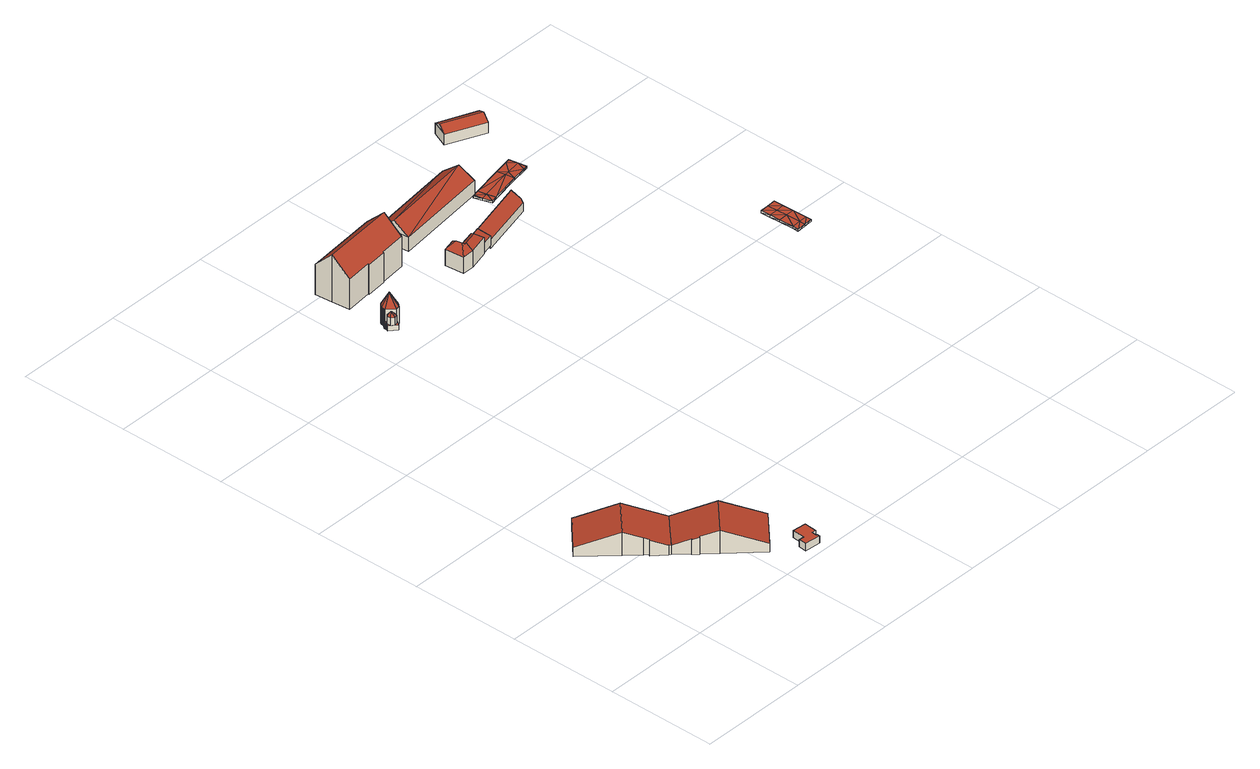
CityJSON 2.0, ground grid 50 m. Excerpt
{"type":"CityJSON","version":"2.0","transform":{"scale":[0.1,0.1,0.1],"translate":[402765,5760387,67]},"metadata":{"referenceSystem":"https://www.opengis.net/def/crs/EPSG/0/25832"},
"CityObjects":{
"building1":{"type":"Building","attributes":{"Gemeindeschluessel":"05515000","Geometrietyp2DReferenz":"3000","function":"31001_3211"},"children":["building1-1","building1-2"]},
"building1-1":{"type":"BuildingPart","attributes":{"roofType":"3100","measuredHeight":10.94},"parents":["building1"],"geometry":[{"type":"Solid","lod":"2","boundaries":[[[[0,1,2,3]],[[4,5,1,0]],[[6,7,5,4]],[[8,9,7,6]],[[10,11,9,8]],[[12,13,11,10]],[[14,15,13,12]],[[16,17,15,14]],[[18,19,17,16]],[[20,21,19,18]],[[22,23,21,20]],[[16,14,12,18]],[[10,8,6,4,0,3,24,22,20,18,12]],[[2,1,5,7,9,11,13,15,17,19,21,23]],[[2,23,22,24,3]]]],"semantics":{"surfaces":[{"type":"WallSurface"},{"type":"RoofSurface"},{"type":"GroundSurface"},{"type":"ClosureSurface"}],"values":[[0,0,0,0,0,0,0,0,0,0,0,1,1,2,3]]}}]},
"building1-2":{"type":"BuildingPart","attributes":{"roofType":"3100","measuredHeight":10.94},"parents":["building1"],"geometry":[{"type":"Solid","lod":"2","boundaries":[[[[25,26,27,28]],[[3,2,26,25]],[[29,30,23,22]],[[31,32,30,29]],[[33,34,32,31]],[[35,36,34,33]],[[37,38,36,35]],[[39,40,38,37]],[[28,27,40,39]],[[33,31,29,35]],[[22,24,3,25,28,39,37,35,29]],[[26,2,23,30,32,34,36,38,40,27]],[[23,2,3,24,22]]]],"semantics":{"surfaces":[{"type":"WallSurface"},{"type":"RoofSurface"},{"type":"GroundSurface"},{"type":"ClosureSurface"}],"values":[[0,0,0,0,0,0,0,0,0,1,1,2,3]]}}]},
"building2":{"type":"Building","attributes":{"Gemeindeschluessel":"05515000","Geometrietyp2DReferenz":"3000","function":"31001_2460","roofType":"1000","measuredHeight":3.32},"geometry":[{"type":"Solid","lod":"2","boundaries":[[[[41,42,43,44]],[[45,46,42,41]],[[47,48,46,45]],[[49,50,48,47]],[[51,52,50,49]],[[53,54,52,51]],[[55,56,54,53]],[[57,58,56,55]],[[59,60,58,57]],[[44,43,60,59]],[[57,55,53,51,49,47,45,41,44,59]],[[42,46,48,50,52,54,56,58,60,43]]]],"semantics":{"surfaces":[{"type":"WallSurface"},{"type":"RoofSurface"},{"type":"GroundSurface"}],"values":[[0,0,0,0,0,0,0,0,0,0,1,2]]}}]},
"building3":{"type":"Building","attributes":{"Gemeindeschluessel":"05515000","Geometrietyp2DReferenz":"3000","function":"31001_3043"},"children":["building3-1","building3-2","building3-3","building3-4"]},
"building3-1":{"type":"BuildingPart","attributes":{"roofType":"4000","measuredHeight":14.15},"parents":["building3"],"geometry":[{"type":"MultiSurface","lod":"2","boundaries":[[[61,62,63,64,65]],[[66,67,62,61]],[[68,69,67,66]],[[70,71,69,68]],[[72,73,71,70]],[[74,75,73,72]],[[76,77,75,74]],[[78,79,77,76]],[[80,81,79,78]],[[82,83,81,80]],[[84,85,83,82]],[[86,87,85,84]],[[88,89,87,86]],[[90,91,89,88]],[[92,93,91,90]],[[94,95,93,92]],[[96,97,95,94]],[[98,99,97,96]],[[100,101,99,98]],[[102,103,101,100]],[[104,105,103,102]],[[106,107,105,104]],[[108,109,107,106]],[[110,111,109,108]],[[112,113,111,110]],[[114,115,113,112]],[[116,117,115,114]],[[118,119,117,116]],[[120,121,119,118]],[[122,123,121,120]],[[124,125,123,122]],[[126,127,125,124]],[[128,129,127,126]],[[130,131,129,128]],[[132,133,131,130]],[[134,135,133,132]],[[136,137,135,134]],[[138,139,137,136]],[[140,141,139,138]],[[142,143,144,141,140]],[[145,146,147,148,61,65,149,150]],[[151,152,153,154,155,156,157,150,149,158]],[[159,160,161,162,163,164,165,158,149,166]],[[167,168,169,170,171,172,173,174,175,176,166,149,177]],[[178,179,180,181,182,183,177,149,184]],[[185,186,187,188,184,149,189]],[[189,149,142]],[[142,149,65]],[[188,187,136,134]],[[178,184,188,134,132]],[[187,186,138,136]],[[186,185,140,138]],[[185,189,142,140]],[[183,182,124,122]],[[167,177,183,122,120]],[[182,181,126,124]],[[181,180,128,126]],[[180,179,130,128]],[[179,178,132,130]],[[176,175,104,102]],[[159,166,176,102,100]],[[175,174,106,104]],[[174,173,108,106]],[[173,172,110,108]],[[172,171,112,110]],[[171,170,114,112]],[[170,169,116,114]],[[169,168,118,116]],[[165,164,90,88]],[[151,158,165,88,86]],[[164,163,92,90]],[[163,162,94,92]],[[162,161,96,94]],[[161,160,98,96]],[[160,159,100,98]],[[157,156,76,74]],[[145,150,157,74,72]],[[156,155,78,76]],[[155,154,80,78]],[[154,153,82,80]],[[153,152,84,82]],[[152,151,86,84]],[[168,167,120,118]],[[148,66,61]],[[148,147,68,66]],[[147,146,70,68]],[[146,145,72,70]],[[62,67,69,71,73,75,77,79,81,83,85,87,89,91,93,95,97,99,101,103,105,107,109,111,113,115,117,119,121,123,125,127,129,131,133,135,137,139,141,144,190,191,63]],[[191,192,193,194,195,143,142,65,64,63]],[[192,193,194,195,190,144,143,142,65,64]],[[190,195,194,193,192,191]],[[143,195,190,144]],[[192,64,63,191]]],"semantics":{"surfaces":[{"type":"WallSurface"},{"type":"RoofSurface"},{"type":"GroundSurface"},{"type":"ClosureSurface"}],"values":[0,0,0,0,0,0,0,0,0,0,0,0,0,0,0,0,0,0,0,0,0,0,0,0,0,0,0,0,0,0,0,0,0,0,0,0,0,0,0,0,1,1,1,1,1,1,1,1,0,0,0,0,0,0,0,0,0,0,0,0,0,0,0,0,0,0,0,0,0,0,0,0,0,0,0,0,0,0,0,0,0,0,0,0,0,0,0,2,0,0,3,3,3]}}]},
"building3-2":{"type":"BuildingPart","attributes":{"roofType":"3500","measuredHeight":7.09},"parents":["building3"],"geometry":[{"type":"Solid","lod":"2","boundaries":[[[[193,191,196,197]],[[198,199,190,194]],[[200,201,199,198]],[[202,203,201,200]],[[197,196,203,202]],[[197,204,193]],[[193,204,194]],[[194,204,198]],[[198,204,200]],[[200,204,202]],[[202,204,197]],[[191,190,199,201,203,196]],[[191,193,194,190]]]],"semantics":{"surfaces":[{"type":"WallSurface"},{"type":"RoofSurface"},{"type":"GroundSurface"},{"type":"ClosureSurface"}],"values":[[0,0,0,0,0,1,1,1,1,1,1,2,3]]}}]},
"building3-3":{"type":"BuildingPart","attributes":{"roofType":"1000","measuredHeight":2.32},"parents":["building3"],"geometry":[{"type":"Solid","lod":"2","boundaries":[[[[205,206,207,208]],[[209,210,206,205]],[[211,212,210,209]],[[213,214,212,211]],[[215,216,214,213]],[[217,218,216,215]],[[219,220,218,217]],[[221,222,220,219]],[[223,224,222,221]],[[225,226,224,223]],[[227,228,226,225]],[[229,230,228,227]],[[231,232,230,229]],[[64,63,232,231]],[[231,229,227,225,223,221,219,217,215,213,211,209,205,208,64]],[[206,210,212,214,216,218,220,222,224,226,228,230,232,63,207]],[[208,207,63,64]]]],"semantics":{"surfaces":[{"type":"WallSurface"},{"type":"RoofSurface"},{"type":"GroundSurface"},{"type":"ClosureSurface"}],"values":[[0,0,0,0,0,0,0,0,0,0,0,0,0,0,1,2,3]]}}]},
"building3-4":{"type":"BuildingPart","attributes":{"roofType":"1000","measuredHeight":2.32},"parents":["building3"],"geometry":[{"type":"Solid","lod":"2","boundaries":[[[[208,207,233,234]],[[235,236,144,143]],[[234,233,236,235]],[[143,195,192,64,208,234,235]],[[207,63,191,190,144,236,233]],[[64,63,207,208]],[[191,192,195,190]],[[190,195,143,144]],[[63,64,192,191]]]],"semantics":{"surfaces":[{"type":"WallSurface"},{"type":"RoofSurface"},{"type":"GroundSurface"},{"type":"ClosureSurface"}],"values":[[0,0,0,1,2,3,3,3,3]]}}]},
"building4":{"type":"Building","attributes":{"name":"Schloss Wilkinghege","Gemeindeschluessel":"05515000","Geometrietyp2DReferenz":"3000","function":"31001_2000","roofType":"3100","measuredHeight":22.27},"address":[{"country":"Germany","locality":"Münster","thoroughfareNumber":"374","thoroughfareName":"Steinfurter Straße"}],"geometry":[{"type":"Solid","lod":"2","boundaries":[[[[237,238,239,240]],[[241,242,238,237]],[[243,244,242,241]],[[245,246,244,243]],[[247,248,246,245]],[[249,250,248,247]],[[251,252,250,249]],[[253,254,252,251]],[[255,256,254,253]],[[257,258,256,255]],[[259,260,258,257]],[[240,239,260,259]],[[253,251,249,247,245,243,241,237,240,255]],[[259,257,255,240]],[[238,242,244,246,248,250,252,254,256,258,260,239]]]],"semantics":{"surfaces":[{"type":"WallSurface"},{"type":"RoofSurface"},{"type":"GroundSurface"}],"values":[[0,0,0,0,0,0,0,0,0,0,0,0,1,1,2]]}}]},
"building5":{"type":"Building","attributes":{"Gemeindeschluessel":"05515000","Geometrietyp2DReferenz":"3000","function":"31001_1000","roofType":"2100","measuredHeight":12.97},"geometry":[{"type":"Solid","lod":"2","boundaries":[[[[261,262,263,264]],[[265,266,262,261]],[[267,268,266,265]],[[269,270,268,267]],[[271,272,270,269]],[[273,274,272,271]],[[275,276,274,273]],[[277,278,276,275]],[[279,280,278,277]],[[281,282,280,279]],[[283,284,282,281]],[[285,286,284,283]],[[287,288,286,285]],[[289,290,288,287]],[[291,292,290,289]],[[293,294,292,291]],[[295,296,294,293]],[[297,298,296,295]],[[299,300,298,297]],[[301,302,300,299]],[[303,304,302,301]],[[305,306,304,303]],[[307,308,306,305]],[[309,310,308,307]],[[311,312,310,309]],[[313,314,312,311]],[[315,316,314,313]],[[317,318,316,315]],[[319,320,318,317]],[[321,322,320,319]],[[264,263,322,321]],[[319,317,315,313,311,309,307,305,303,301,299,297,295,293,291,289,287,285,283,281,279,277,275,273,271,269,267,265,261,264,321]],[[262,266,268,270,272,274,276,278,280,282,284,286,288,290,292,294,296,298,300,302,304,306,308,310,312,314,316,318,320,322,263]]]],"semantics":{"surfaces":[{"type":"WallSurface"},{"type":"RoofSurface"},{"type":"GroundSurface"}],"values":[[0,0,0,0,0,0,0,0,0,0,0,0,0,0,0,0,0,0,0,0,0,0,0,0,0,0,0,0,0,0,0,1,2]]}}]},
"building6":{"type":"Building","attributes":{"Gemeindeschluessel":"05515000","Geometrietyp2DReferenz":"3000","function":"31001_1000","roofType":"5000","measuredHeight":11.15},"geometry":[{"type":"Solid","lod":"2","boundaries":[[[[323,324,325,326]],[[327,328,324,323]],[[329,330,328,327]],[[331,332,330,329]],[[333,334,332,331]],[[335,336,334,333]],[[326,325,336,335]],[[335,333,337]],[[338,337,333,331,339]],[[340,339,331,329,341]],[[329,327,341]],[[341,327,323,340]],[[339,340,323,326,338]],[[338,326,335,337]],[[324,328,330,332,334,336,325]]]],"semantics":{"surfaces":[{"type":"WallSurface"},{"type":"RoofSurface"},{"type":"GroundSurface"}],"values":[[0,0,0,0,0,0,0,1,1,1,1,1,1,1,2]]}}]},
"building7":{"type":"Building","attributes":{"Gemeindeschluessel":"05515000","Geometrietyp2DReferenz":"3000","function":"51009_1610","roofType":"2100","measuredHeight":6.04},"geometry":[{"type":"Solid","lod":"2","boundaries":[[[[342,343,344,345]],[[346,347,343,342]],[[348,349,347,346]],[[345,344,349,348]],[[346,342,345,348]],[[343,347,349,344]]]],"semantics":{"surfaces":[{"type":"WallSurface"},{"type":"RoofSurface"},{"type":"GroundSurface"}],"values":[[0,0,0,0,1,2]]}}]},
"building8":{"type":"Building","attributes":{"Gemeindeschluessel":"05515000","Geometrietyp2DReferenz":"3000","function":"31001_2700","roofType":"3100","measuredHeight":11.94},"geometry":[{"type":"Solid","lod":"2","boundaries":[[[[350,351,352,353]],[[354,355,351,350]],[[356,357,355,354]],[[353,352,357,356]],[[350,358,354]],[[356,359,353]],[[359,358,350]],[[350,353,359]],[[356,354,358]],[[358,359,356]],[[351,355,357,352]]]],"semantics":{"surfaces":[{"type":"WallSurface"},{"type":"RoofSurface"},{"type":"GroundSurface"}],"values":[[0,0,0,0,0,0,1,1,1,1,2]]}}]},
"building9":{"type":"Building","attributes":{"Gemeindeschluessel":"05515000","Geometrietyp2DReferenz":"3000","function":"31001_2700","roofType":"2100","measuredHeight":7.33},"geometry":[{"type":"Solid","lod":"2","boundaries":[[[[360,361,362,363]],[[364,365,361,360]],[[366,367,365,364]],[[368,369,367,366]],[[363,362,369,368]],[[366,364,360,363,368]],[[361,365,367,369,362]]]],"semantics":{"surfaces":[{"type":"WallSurface"},{"type":"RoofSurface"},{"type":"GroundSurface"}],"values":[[0,0,0,0,0,1,2]]}}]},
"building10":{"type":"Building","attributes":{"Geometrietyp2DReferenz":"2000","Gemeindeschluessel":"05515000","function":"53001_1800","roofType":"9999","measuredHeight":1},"geometry":[{"type":"Solid","lod":"2","boundaries":[[[[370,371,372]],[[371,373,372]],[[374,375,370]],[[375,371,370]],[[376,377,374]],[[377,375,374]],[[378,379,376]],[[379,377,376]],[[380,381,378]],[[381,379,378]],[[382,383,380]],[[383,381,380]],[[384,385,382]],[[385,383,382]],[[386,387,384]],[[387,385,384]],[[388,389,386]],[[389,387,386]],[[390,391,388]],[[391,389,388]],[[392,393,390]],[[393,391,390]],[[394,395,392]],[[395,393,392]],[[396,397,394]],[[397,395,394]],[[398,399,396]],[[399,397,396]],[[372,373,398]],[[373,399,398]],[[371,375,373]],[[377,400,375]],[[375,400,373]],[[401,400,377]],[[379,402,401]],[[379,401,377]],[[403,402,379]],[[381,383,403]],[[400,397,373]],[[381,403,379]],[[400,395,397]],[[373,397,399]],[[400,401,395]],[[402,393,401]],[[401,393,395]],[[402,403,393]],[[383,385,387]],[[383,387,389]],[[383,389,391]],[[383,391,403]],[[403,391,393]],[[370,372,374]],[[376,374,404]],[[374,372,404]],[[405,376,404]],[[378,405,406]],[[378,376,405]],[[407,378,406]],[[380,407,382]],[[380,378,407]],[[404,396,394]],[[404,372,396]],[[372,398,396]],[[404,394,405]],[[406,405,392]],[[405,394,392]],[[406,392,407]],[[382,386,384]],[[382,388,386]],[[382,390,388]],[[382,407,390]],[[407,392,390]]]],"semantics":{"surfaces":[{"type":"WallSurface"},{"type":"GroundSurface"},{"type":"RoofSurface"}],"values":[[0,0,0,0,0,0,0,0,0,0,0,0,0,0,0,0,0,0,0,0,0,0,0,0,0,0,0,0,0,0,1,1,1,1,1,1,1,1,1,1,1,1,1,1,1,1,1,1,1,1,1,2,2,2,2,2,2,2,2,2,2,2,2,2,2,2,2,2,2,2,2,2]]}}]},
"building11":{"type":"Building","attributes":{"Gemeindeschluessel":"05515000","Geometrietyp2DReferenz":"3000","function":"31001_1000","roofType":"3100","measuredHeight":7.26},"address":[{"country":"Germany","locality":"Münster","thoroughfareNumber":"41","thoroughfareName":"Wilkinghege"}],"geometry":[{"type":"Solid","lod":"2","boundaries":[[[[408,409,410,411]],[[412,413,409,408]],[[414,415,413,412]],[[411,410,415,414]],[[408,416,412]],[[414,417,411]],[[411,417,416,408]],[[412,416,417,414]],[[409,413,415,410]]]],"semantics":{"surfaces":[{"type":"WallSurface"},{"type":"RoofSurface"},{"type":"GroundSurface"}],"values":[[0,0,0,0,0,0,1,1,2]]}}]},
"building12":{"type":"Building","attributes":{"Geometrietyp2DReferenz":"2000","Gemeindeschluessel":"05515000","function":"53001_1800","roofType":"9999","measuredHeight":1},"geometry":[{"type":"Solid","lod":"2","boundaries":[[[[418,419,420]],[[419,421,420]],[[422,423,418]],[[423,419,418]],[[424,425,422]],[[425,423,422]],[[426,427,424]],[[427,425,424]],[[428,429,426]],[[429,427,426]],[[430,431,428]],[[431,429,428]],[[432,433,430]],[[433,431,430]],[[434,435,432]],[[435,433,432]],[[436,437,434]],[[437,435,434]],[[438,439,436]],[[439,437,436]],[[440,441,438]],[[441,439,438]],[[442,443,440]],[[443,441,440]],[[420,421,442]],[[421,443,442]],[[419,423,444]],[[419,444,421]],[[425,427,445]],[[425,445,423]],[[423,445,444]],[[427,429,445]],[[445,429,446]],[[429,431,446]],[[446,431,433]],[[421,444,441]],[[421,441,443]],[[444,445,439]],[[444,439,441]],[[445,446,439]],[[439,446,437]],[[446,433,437]],[[437,433,435]],[[418,447,422]],[[418,420,447]],[[424,448,426]],[[424,422,448]],[[422,447,448]],[[426,448,428]],[[448,449,428]],[[428,449,430]],[[449,432,430]],[[420,440,447]],[[420,442,440]],[[447,438,448]],[[447,440,438]],[[448,438,449]],[[438,436,449]],[[449,436,432]],[[436,434,432]]]],"semantics":{"surfaces":[{"type":"WallSurface"},{"type":"GroundSurface"},{"type":"RoofSurface"}],"values":[[0,0,0,0,0,0,0,0,0,0,0,0,0,0,0,0,0,0,0,0,0,0,0,0,0,0,1,1,1,1,1,1,1,1,1,1,1,1,1,1,1,1,1,2,2,2,2,2,2,2,2,2,2,2,2,2,2,2,2,2]]}}]}
},
"vertices":[
[252,383,90],[252,383,45],[258,376,45],[258,376,87],[249,380,90],[249,380,45],[197,432,117],[197,432,45],[202,437,117],[202,437,45],[186,453,125],[186,453,45],[130,511,154],[130,511,45],[0,645,87],[0,645,45],[135,775,87],[135,775,45],[264,642,154],[264,642,45],[393,508,87],[393,508,45],[393,509,87],[393,509,45],[328,445,87],
[312,319,116],[312,319,45],[310,316,45],[310,316,116],[524,373,154],[524,373,45],[656,238,87],[656,238,45],[519,106,87],[519,106,45],[389,241,154],[389,241,45],[334,297,127],[334,297,45],[331,294,126],[331,294,45],
[621,45,79],[621,45,45],[618,9,45],[618,9,79],[644,43,79],[644,43,45],[649,101,79],[649,101,45],[710,95,79],[710,95,45],[705,36,79],[705,36,45],[687,38,79],[687,38,45],[685,16,79],[685,16,45],[690,15,79],[690,15,45],[689,3,79],[689,3,45],
[643,2186,92],[643,2186,14],[643,2185,14],[643,2185,38],[643,2185,92],[642,2189,92],[642,2189,14],[642,2192,92],[642,2192,14],[643,2195,92],[643,2195,14],[643,2197,92],[643,2197,14],[644,2200,92],[644,2200,14],[644,2202,92],[644,2202,14],[646,2205,92],[646,2205,14],[647,2207,92],[647,2207,14],[648,2208,92],[648,2208,14],[650,2211,92],[650,2211,14],[654,2214,92],[654,2214,14],[657,2217,92],[657,2217,14],[661,2219,92],[661,2219,14],[665,2220,92],[665,2220,14],[669,2221,92],[669,2221,14],[673,2222,92],[673,2222,14],[677,2221,92],[677,2221,14],[680,2221,92],[680,2221,14],[683,2220,92],[683,2220,14],[686,2220,92],[686,2220,14],[688,2219,92],[688,2219,14],[691,2218,92],[691,2218,14],[693,2216,92],[693,2216,14],[695,2215,92],[695,2215,14],[697,2213,92],[697,2213,14],[699,2211,92],[699,2211,14],[701,2209,92],[701,2209,14],[703,2207,92],[703,2207,14],[705,2204,92],[705,2204,14],[706,2201,92],[706,2201,14],[707,2197,92],[707,2197,14],[708,2193,92],[708,2193,14],[709,2189,92],[709,2189,14],[709,2185,92],[709,2185,14],[708,2180,92],[708,2180,14],[707,2176,92],[707,2176,14],[705,2172,92],[705,2172,14],[693,2154,92],[693,2154,14],[676,2152,92],[676,2152,38],[676,2152,14],[643,2197,96],[643,2195,95],[642,2192,94],[642,2189,93],[675,2190,156],[643,2198,97],[654,2214,98],[650,2211,96],[648,2208,94],[647,2207,94],[646,2205,94],[644,2202,95],[644,2200,96],[655,2215,99],[680,2221,99],[677,2221,96],[673,2222,95],[669,2221,94],[665,2220,94],[661,2219,95],[657,2217,97],[682,2221,100],[703,2207,98],[701,2209,96],[699,2211,95],[697,2213,95],[695,2215,94],[693,2216,95],[691,2218,95],[688,2219,96],[686,2220,97],[683,2220,99],[703,2206,99],[709,2185,95],[709,2189,94],[708,2193,93],[707,2197,94],[706,2201,95],[705,2204,97],[708,2180,98],[693,2154,93],[705,2172,94],[707,2176,95],[708,2180,97],[693,2154,94],[672,2156,14],[650,2178,14],[650,2178,38],[650,2178,72],[672,2156,72],[672,2156,38],
[637,2165,14],[637,2165,72],[665,2143,72],[665,2143,14],[651,2139,72],[651,2139,14],[638,2149,72],[638,2149,14],[660,2167,85],
[632,2166,38],[632,2166,14],[633,2165,14],[633,2165,38],[632,2168,38],[632,2168,14],[631,2171,38],[631,2171,14],[631,2173,38],[631,2173,14],[631,2175,38],[631,2175,14],[632,2176,38],[632,2176,14],[632,2178,38],[632,2178,14],[633,2179,38],[633,2179,14],[634,2180,38],[634,2180,14],[636,2182,38],[636,2182,14],[637,2183,38],[637,2183,14],[639,2184,38],[639,2184,14],[642,2185,38],[642,2185,14],
[627,2154,14],[627,2154,38],[660,2127,38],[660,2127,14],
[961,2441,210],[961,2441,14],[958,2469,14],[958,2469,237],[963,2426,195],[963,2426,14],[967,2388,157],[967,2388,14],[848,2376,157],[848,2376,14],[848,2372,153],[848,2372,14],[753,2363,154],[753,2363,14],[753,2367,157],[753,2367,14],[632,2354,157],[632,2354,14],[624,2435,237],[624,2435,14],[615,2515,157],[615,2515,14],[950,2549,157],[950,2549,14],
[982,2428,124],[982,2428,16],[983,2430,16],[983,2430,123],[981,2427,125],[981,2427,16],[980,2426,126],[980,2426,16],[979,2425,128],[979,2425,16],[978,2424,129],[978,2424,16],[976,2423,131],[976,2423,16],[974,2423,134],[974,2423,16],[972,2422,136],[972,2422,16],[969,2423,139],[969,2423,16],[967,2424,141],[967,2424,16],[964,2425,144],[964,2425,16],[963,2426,145],[963,2426,16],[961,2441,145],[961,2441,16],[963,2443,143],[963,2443,16],[964,2445,141],[964,2445,16],[966,2446,139],[966,2446,16],[968,2447,137],[968,2447,16],[969,2447,136],[969,2447,16],[971,2447,134],[971,2447,16],[972,2447,132],[972,2447,16],[974,2447,131],[974,2447,16],[976,2447,129],[976,2447,16],[978,2446,127],[978,2446,16],[980,2445,125],[980,2445,16],[981,2443,123],[981,2443,16],[983,2441,122],[983,2441,16],[984,2439,121],[984,2439,16],[984,2436,121],[984,2436,16],[984,2434,121],[984,2434,16],[984,2431,122],[984,2431,16],
[1082,2173,102],[1082,2173,24],[1133,2174,24],[1133,2174,102],[1073,2259,102],[1073,2259,24],[1131,2274,102],[1131,2274,24],[1141,2235,102],[1141,2235,24],[1213,2253,102],[1213,2253,24],[1227,2198,102],[1227,2198,24],[1192,2218,130],[1129,2202,130],[1121,2201,129],[1113,2208,136],[1108,2235,134],
[1213,2253,90],[1213,2253,29],[1227,2198,29],[1227,2198,75],[1265,2266,90],[1265,2266,29],[1279,2211,75],[1279,2211,29],
[1456,2615,82],[1456,2615,14],[1041,2564,14],[1041,2564,82],[1494,2485,82],[1494,2485,14],[1057,2431,82],[1057,2431,14],[1475,2550,134],[1049,2498,134],
[1265,2266,88],[1265,2266,14],[1279,2211,14],[1279,2211,55],[1534,2335,88],[1534,2335,14],[1544,2294,64],[1544,2294,14],[1536,2276,55],[1536,2276,14],
[1749,2447,26],[1749,2447,16],[1742,2486,26],[1742,2486,16],[1729,2443,27],[1729,2443,17],[1662,2430,28],[1662,2430,18],[1522,2400,30],[1522,2400,20],[1494,2394,30],[1494,2394,20],[1481,2432,30],[1481,2432,20],[1468,2470,30],[1468,2470,20],[1471,2471,30],[1471,2471,20],[1474,2471,30],[1474,2471,20],[1476,2472,30],[1476,2472,20],[1504,2478,30],[1504,2478,20],[1645,2508,28],[1645,2508,18],[1713,2522,27],[1713,2522,17],[1734,2526,26],[1734,2526,16],[1675,2473,17],[1654,2469,18],[1512,2439,20],[1509,2438,20],[1675,2473,27],[1654,2469,28],[1512,2439,30],[1509,2438,30],
[1646,2777,69],[1646,2777,19],[1816,2704,19],[1816,2704,69],[1678,2852,69],[1678,2852,19],[1848,2779,69],[1848,2779,19],[1662,2815,91],[1832,2742,91],
[2153,1422,12],[2153,1422,2],[2193,1424,12],[2193,1424,2],[2152,1447,13],[2152,1447,3],[2149,1511,14],[2149,1511,4],[2149,1512,14],[2149,1512,4],[2147,1559,14],[2147,1559,4],[2145,1604,14],[2145,1604,4],[2185,1606,14],[2185,1606,4],[2225,1608,14],[2225,1608,4],[2226,1562,14],[2226,1562,4],[2228,1515,14],[2228,1515,4],[2231,1451,13],[2231,1451,3],[2233,1426,12],[2233,1426,2],[2192,1449,3],[2189,1513,4],[2187,1560,4],[2192,1449,13],[2189,1513,14],[2187,1560,14]
]}
